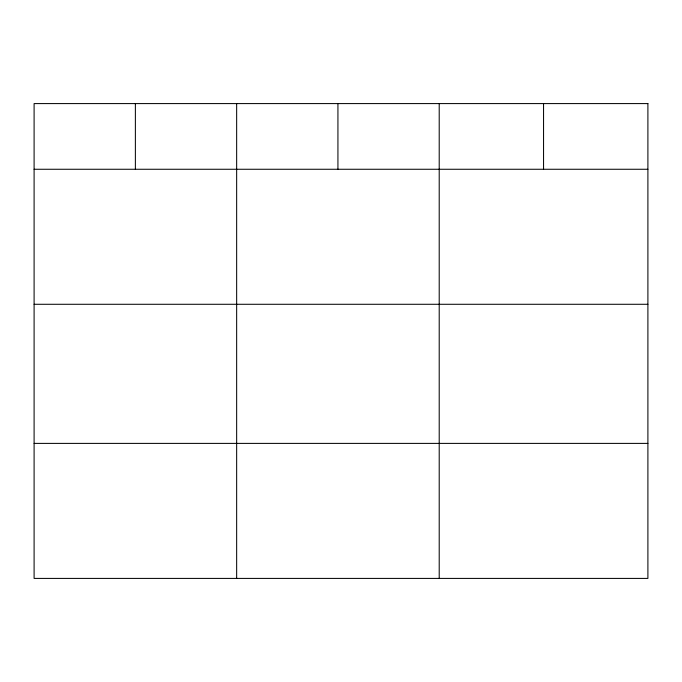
<?xml version="1.0" encoding="UTF-8"?>
<svg xmlns="http://www.w3.org/2000/svg" width="682" height="682" viewBox="0 0 682 682"><rect width="100%" height="100%" fill="white"/><g stroke="black" fill="none" stroke-linecap="round" stroke-linejoin="round"><path stroke-width="1.02" d="M34.1 169.264L647.9 169.264M34.1 304.283L647.9 304.283M34.1 443.394L647.9 443.394M543.554 103.587L543.554 169.264M439.208 103.587L439.208 578.413M337.931 103.587L337.931 169.264M236.654 103.587L236.654 578.413M135.377 103.587L135.377 169.264M647.9 103.587L34.1 103.587L34.1 578.413L647.9 578.413L647.9 103.587"/></g></svg>
